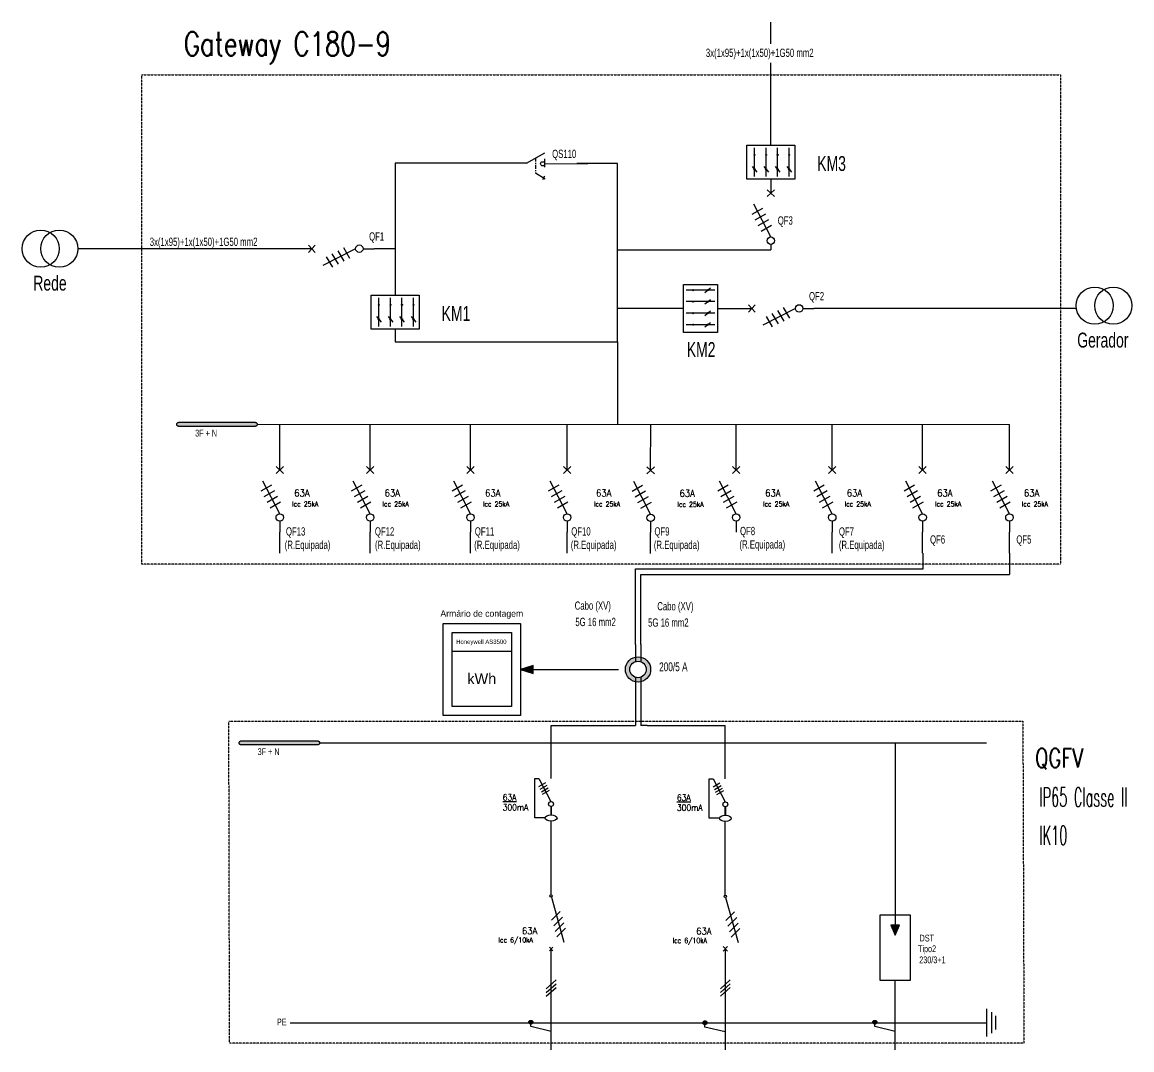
# Model space of a CAD drawing. Header units: millimetres. Extents: x 75320 to 3731865, y 19394 to 539720.
# Drawn here: x 394236 to 482195, y 214489 to 295933 of the extents above; entities that cross this region are included whole.
import ezdxf
from ezdxf.enums import TextEntityAlignment as Align

# ---------------------------------------------------------------- set-up
doc = ezdxf.new("R2010")
doc.units = ezdxf.units.MM
doc.linetypes.add('atContinuous2', pattern=[0])
doc.linetypes.add('RDASHED', pattern=[2.38125, 1.5875, -0.79375])
for name, color, linetype in [('326', 7, 'Continuous'), ('Z_entity', 7, 'Continuous'), ('Z_solid', 96, 'Continuous'), ('Z_text', 7, 'Continuous')]:
    doc.layers.add(name, color=color, linetype=linetype)
doc.styles.add('QTNBCJ+TT111t00', font='', dxfattribs={"height": 0.2})
doc.styles.add('ROMANS', font='ROMANS.shx', dxfattribs={"width": 0.9, "height": 238.125})
doc.styles.get("Standard").update_dxf_attribs({"font": 'bahnschrift.ttf'})
doc.styles.get('QTNBCJ+TT111t00').set_extended_font_data('T T 1 1 1t 0 0')

msp = doc.modelspace()

# ---------------------------------------------------------------- hatches: boundary and pattern name
h = msp.add_hatch(color=256)
h.dxf.hatch_style = 1
h.paths.add_polyline_path([(412882, 264060), (412879, 264085), (412868, 264109), (412853, 264132), (412832, 264152), (412808, 264169), (412781, 264182), (412752, 264191), (412722, 264194), (406635, 264194), (406601, 264191), (406569, 264182), (406539, 264169), (406514, 264152), (406492, 264132), (406476, 264109), (406466, 264085), (406462, 264060), (406466, 264032), (406476, 264006), (406492, 263983), (406514, 263964), (406539, 263948), (406569, 263937), (406601, 263930), (406635, 263927), (412722, 263927), (412752, 263930), (412781, 263937), (412808, 263948), (412832, 263964), (412853, 263983), (412868, 264006), (412879, 264032)])
h = msp.add_hatch(color=256)
h.dxf.hatch_style = 1
h.paths.add_polyline_path([(444055, 244635, 1), (442054, 244635, 1)])
h.paths.add_polyline_path([(442403, 244635, -1), (443706, 244635, -1)], flags=16)
h = msp.add_hatch(color=256)
h.dxf.hatch_style = 1
h.paths.add_polyline_path([(433742, 244635), (434740, 244313), (434740, 244957)])
h = msp.add_hatch(color=256)
h.dxf.hatch_style = 1
h.paths.add_polyline_path([(417833, 238815), (417830, 238840), (417820, 238864), (417804, 238887), (417783, 238907), (417759, 238924), (417732, 238937), (417703, 238946), (417673, 238949), (411586, 238949), (411552, 238946), (411520, 238937), (411491, 238924), (411465, 238907), (411443, 238887), (411427, 238864), (411417, 238840), (411413, 238815), (411417, 238787), (411427, 238761), (411443, 238738), (411465, 238719), (411491, 238703), (411520, 238692), (411552, 238685), (411586, 238682), (417673, 238682), (417703, 238685), (417732, 238692), (417759, 238703), (417783, 238719), (417804, 238738), (417820, 238761), (417830, 238787)])
at = {"layer": 'Z_solid'}
for points in [[(463443, 223575), (463789, 224374), (463083, 224374)], [(434716, 216678), (434713, 216649), (434705, 216621), (434690, 216596), (434671, 216575), (434648, 216557), (434621, 216543), (434590, 216534), (434557, 216531), (434523, 216534), (434492, 216543), (434465, 216557), (434442, 216575), (434423, 216596), (434409, 216621), (434400, 216649), (434397, 216678), (434400, 216707), (434409, 216735), (434423, 216759), (434442, 216781), (434465, 216799), (434492, 216813), (434523, 216821), (434557, 216824), (434590, 216821), (434621, 216813), (434648, 216799), (434671, 216781), (434690, 216759), (434705, 216735), (434713, 216707)], [(448518, 216636), (448515, 216607), (448506, 216579), (448492, 216555), (448473, 216533), (448449, 216515), (448422, 216501), (448391, 216493), (448358, 216489), (448324, 216493), (448293, 216501), (448266, 216515), (448243, 216533), (448224, 216555), (448210, 216579), (448201, 216607), (448198, 216636), (448201, 216665), (448210, 216693), (448224, 216717), (448243, 216739), (448266, 216757), (448293, 216771), (448324, 216780), (448358, 216783), (448391, 216780), (448422, 216771), (448449, 216757), (448473, 216739), (448492, 216717), (448506, 216693), (448515, 216665)], [(461984, 216678), (461981, 216649), (461972, 216621), (461958, 216596), (461939, 216575), (461916, 216557), (461888, 216543), (461858, 216534), (461824, 216531), (461790, 216534), (461760, 216543), (461733, 216557), (461709, 216575), (461690, 216596), (461676, 216621), (461667, 216649), (461664, 216678), (461667, 216707), (461676, 216735), (461690, 216759), (461709, 216781), (461733, 216799), (461760, 216813), (461790, 216821), (461824, 216824), (461858, 216821), (461888, 216813), (461916, 216799), (461939, 216781), (461958, 216759), (461972, 216735), (461981, 216707)]]:
    msp.add_hatch(color=0, dxfattribs=at).paths.add_polyline_path(points)

# ---------------------------------------------------------------- linework, layer by layer
for p, q in [((452291, 283701), (452291, 285985)), ((453204, 283701), (453204, 285985)), ((454118, 283701), (454118, 285985)), ((455031, 283701), (455031, 285985)), ((435658, 284714), (439070, 284743)), ((452108, 284501), (452474, 284044)), ((453022, 284501), (453387, 284044)), ((453935, 284501), (454301, 284044)), ((454849, 284501), (455214, 284044)), ((453869, 282650), (453285, 282112)), ((453869, 282112), (453285, 282650)), ((452114, 280724), (452946, 281207)), ((452347, 280273), (453178, 280756)), ((452580, 279822), (453411, 280305)), ((452813, 279371), (453644, 279854)), ((417196, 277980), (413563, 277982)), ((416927, 278272), (417465, 277688)), ((417465, 278272), (416927, 277688)), ((420206, 277216), (419723, 278047)), ((421254, 277983), (422126, 277983)), ((453580, 278323), (453580, 277887)), ((418853, 276517), (418370, 277349)), ((419304, 276750), (418821, 277582)), ((419755, 276983), (419272, 277814)), ((449144, 274699), (446860, 274699)), ((448344, 274516), (448801, 274882)), ((422511, 271814), (422511, 274098)), ((423425, 271814), (423425, 274098)), ((424339, 271814), (424339, 274098)), ((425252, 271814), (425252, 274098)), ((449144, 273785), (446860, 273785)), ((448344, 273603), (448801, 273968)), ((449144, 272872), (446860, 272872)), ((448344, 272689), (448801, 273055)), ((451799, 273540), (452337, 272956)), ((452337, 273540), (451799, 272956)), ((454176, 272018), (453693, 272849)), ((454627, 272251), (454144, 273082)), ((455078, 272484), (454595, 273315)), ((456125, 273251), (456997, 273251)), ((422329, 272613), (422694, 272156)), ((423242, 272613), (423608, 272156)), ((424156, 272613), (424521, 272156)), ((425069, 272613), (425435, 272156)), ((449144, 271958), (446860, 271958)), ((448344, 271776), (448801, 272141)), ((453724, 271785), (453241, 272616)), ((412879, 264085), (472497, 264051)), ((414648, 260447), (414650, 264084)), ((421813, 260447), (421815, 264080)), ((429774, 260447), (429776, 264075)), ((437437, 260447), (437439, 264071)), ((444055, 260417), (444057, 264067)), ((450842, 260447), (450843, 264063)), ((458447, 260447), (458449, 264059)), ((465612, 260447), (465614, 264055)), ((472490, 260447), (472497, 264051)), ((450842, 260447), (450842, 262636)), ((414940, 260716), (414356, 260177)), ((414940, 260177), (414356, 260716)), ((422105, 260716), (421521, 260177)), ((422105, 260177), (421521, 260716)), ((430066, 260716), (429482, 260177)), ((430066, 260177), (429482, 260716)), ((437146, 260716), (437729, 260177)), ((437146, 260177), (437729, 260716)), ((443763, 260686), (444347, 260147)), ((443763, 260147), (444347, 260686)), ((450550, 260716), (451134, 260177)), ((450550, 260177), (451134, 260716)), ((458739, 260716), (458155, 260177)), ((458739, 260177), (458155, 260716)), ((465904, 260716), (465320, 260177)), ((465904, 260177), (465320, 260716)), ((472781, 260716), (472198, 260177)), ((472781, 260177), (472198, 260716)), ((413185, 258790), (414017, 259273)), ((413418, 258339), (414250, 258822)), ((420350, 258790), (421182, 259273)), ((420583, 258339), (421415, 258822)), ((428311, 258790), (429143, 259273)), ((428544, 258339), (429375, 258822)), ((435968, 258790), (436799, 259273)), ((436201, 258339), (437032, 258822)), ((442585, 258760), (443417, 259243)), ((442818, 258309), (443650, 258792)), ((449372, 258790), (450204, 259273)), ((449605, 258339), (450437, 258822)), ((456984, 258790), (457816, 259273)), ((457217, 258339), (458049, 258822)), ((464149, 258790), (464981, 259273)), ((464382, 258339), (465213, 258822)), ((471027, 258790), (471858, 259273)), ((471259, 258339), (472091, 258822)), ((413651, 257887), (414483, 258371)), ((413884, 257436), (414716, 257919)), ((420816, 257887), (421647, 258371)), ((421049, 257436), (421880, 257919)), ((428777, 257887), (429608, 258371)), ((429010, 257436), (429841, 257919)), ((436434, 257887), (437265, 258371)), ((436666, 257436), (437498, 257919)), ((443051, 257857), (443883, 258341)), ((443284, 257406), (444116, 257889)), ((449838, 257887), (450670, 258371)), ((450071, 257436), (450903, 257919)), ((457450, 257887), (458282, 258371)), ((457683, 257436), (458514, 257919)), ((464615, 257887), (465446, 258371)), ((464848, 257436), (465679, 257919)), ((471492, 257887), (472324, 258371)), ((471725, 257436), (472557, 257919)), ((414652, 256389), (414652, 255517)), ((421816, 256389), (421816, 255517)), ((429777, 256389), (429777, 255517)), ((437434, 256389), (437434, 255517)), ((444052, 256359), (444052, 255487)), ((450839, 256389), (450839, 255517)), ((458450, 256389), (458450, 255517)), ((465615, 256389), (465615, 255517)), ((472493, 256389), (472493, 255517)), ((434740, 244635), (441518, 244635)), ((417833, 238815), (470671, 238806)), ((436160, 236001), (436160, 238788)), ((449971, 235976), (449971, 238762)), ((463436, 238804), (463436, 233447)), ((435192, 235347), (435739, 235662)), ((435292, 235146), (435839, 235461)), ((435392, 234945), (435939, 235260)), ((435492, 234744), (436039, 235059)), ((449004, 235322), (449551, 235637)), ((449104, 235121), (449651, 235436)), ((449203, 234919), (449750, 235234)), ((449303, 234718), (449850, 235033)), ((436168, 233771), (436168, 233101)), ((449979, 233746), (449979, 233076)), ((463436, 233447), (463436, 225186))]:
    msp.add_line(p, q)
at = {"color": 0, "linetype": 'ByBlock'}
for p, q in [((436160, 236001), (436160, 238788)), ((436160, 233101), (436160, 233771)), ((449971, 233076), (449971, 233746)), ((436159, 226780), (436160, 232620)), ((449971, 226755), (449971, 232595)), ((436185, 226590), (437179, 223011)), ((449997, 226564), (450991, 222985)), ((436892, 225460), (436202, 224770)), ((450703, 225435), (450014, 224745)), ((437062, 225011), (436373, 224322)), ((437178, 224564), (436488, 223874)), ((450874, 224986), (450184, 224296)), ((450989, 224538), (450300, 223849)), ((437307, 224140), (436617, 223450)), ((451118, 224114), (450429, 223425)), ((436313, 222344), (436024, 222634)), ((436024, 222344), (436313, 222634)), ((450152, 222314), (449801, 222664)), ((449801, 222314), (450152, 222664)), ((436169, 214489), (436169, 222489)), ((449976, 214489), (449976, 222489)), ((463436, 214489), (463436, 219988))]:
    msp.add_line(p, q, dxfattribs=at)
for points in [[(453580, 294212), (453580, 294324), (453580, 295933)], [(453580, 291768), (453580, 292699), (453580, 292712)], [(453580, 291116), (453580, 291768)], [(453580, 286181), (453580, 291116)], [(423801, 284773), (423801, 274293)], [(434201, 284773), (423801, 284773)], [(441427, 284739), (441427, 284739), (438198, 284739)], [(441427, 270604), (441427, 284739)], [(453580, 283488), (453580, 282378)], [(453580, 278911), (452244, 281502)], [(413563, 277982), (398644, 277982)], [(420666, 277983), (418075, 276647)], [(423801, 277983), (422126, 277983)], [(441427, 277887), (453580, 277887), (453580, 277887), (453580, 277887)], [(446664, 273248), (441427, 273248)], [(449357, 273248), (452068, 273248)], [(455537, 273251), (452946, 271915)], [(477803, 273251), (456997, 273251)], [(423801, 271601), (423801, 270604), (441427, 270604), (441423, 264069)], [(414652, 256977), (413315, 259568)], [(421816, 256977), (420480, 259568)], [(429777, 256977), (428441, 259568)], [(437434, 256977), (436098, 259568)], [(444052, 256947), (442715, 259538)], [(450839, 256977), (449502, 259568)], [(458450, 256977), (457114, 259568)], [(465615, 256977), (464279, 259568)], [(472493, 256977), (471156, 259568)], [(414652, 253842), (414652, 255517)], [(421816, 253842), (421816, 255517)], [(429777, 253842), (429777, 255517)], [(437434, 253857), (437434, 255517)], [(444052, 253812), (444052, 255487)], [(458450, 253842), (458450, 255517)], [(465615, 253857), (465615, 255517)], [(472493, 253857), (472493, 255517)], [(442866, 252167), (442866, 252599), (465646, 252599), (465646, 253857)], [(472493, 253857), (472502, 252167)], [(442866, 246625), (442866, 252167)], [(443266, 246625), (443266, 252167)], [(443266, 252167), (472502, 252167)], [(442866, 246625), (442866, 245259)], [(443266, 246625), (443266, 245252)], [(442866, 244012), (442866, 240196)], [(443266, 244019), (443266, 240196)], [(436160, 238812), (436160, 240196)], [(436166, 240196), (442366, 240196)], [(442366, 240196), (442866, 240196)], [(443766, 240196), (443266, 240196)], [(443766, 240196), (449971, 240196)], [(449971, 238762), (449971, 240196)], [(435694, 232862), (434872, 232862), (434872, 236001), (435203, 236001), (436140, 234160)], [(449505, 232836), (448684, 232836), (448684, 235976), (449015, 235976), (449951, 234135)]]:
    msp.add_lwpolyline(points)
at = {"linetype": 'RDASHED'}
for points in [[(403718, 291768), (476531, 291768), (476531, 252984), (403718, 252984)], [(410619, 240535), (473559, 240535), (473644, 215005), (410674, 215005)]]:
    msp.add_lwpolyline(points, close=True, dxfattribs=at)
for points in [[(451673, 286181), (455487, 286180), (455487, 283487), (451673, 283488)], [(446664, 271341), (446664, 275155), (449357, 275155), (449356, 271341)], [(421894, 274294), (425708, 274293), (425708, 271600), (421894, 271601)], [(427597, 248283), (433742, 248283), (433742, 240988), (427597, 240988)], [(428320, 247560), (433019, 247560), (433019, 241710), (428320, 241710)], [(428320, 246088), (433019, 246088), (433019, 241710), (428320, 241710)], [(434740, 244313), (434740, 244957), (433742, 244635)], [(462241, 225186), (464631, 225186), (464631, 219988), (462241, 219988)]]:
    msp.add_lwpolyline(points, close=True)
for centre, radius in [((452291, 285414), 45.7), ((453204, 285414), 45.7), ((454118, 285414), 45.7), ((455031, 285414), 45.7), ((452291, 284272), 45.7), ((453204, 284272), 45.7), ((454118, 284272), 45.7), ((455031, 284272), 45.7), ((395706, 277982), 1469), ((397175, 277982), 1469), ((453580, 278617), 294), ((420960, 277983), 294), ((447431, 274699), 45.7), ((448573, 274699), 45.7), ((479257, 273467), 1469), ((480726, 273467), 1469), ((422511, 273527), 45.7), ((423425, 273527), 45.7), ((424339, 273527), 45.7), ((425252, 273527), 45.7), ((447431, 273785), 45.7), ((448573, 273785), 45.7), ((447431, 272872), 45.7), ((448573, 272872), 45.7), ((455831, 273251), 294), ((422511, 272385), 45.7), ((423425, 272385), 45.7), ((424339, 272385), 45.7), ((425252, 272385), 45.7), ((447431, 271958), 45.7), ((448573, 271958), 45.7), ((414652, 256683), 294), ((421816, 256683), 294), ((429777, 256683), 294), ((437434, 256683), 294), ((444052, 256653), 294), ((450839, 256683), 294), ((458450, 256683), 294), ((465615, 256683), 294), ((472493, 256683), 294), ((443054, 244635), 1001), ((443054, 244635), 652), ((436160, 233966), 195), ((449971, 233941), 195)]:
    msp.add_circle(centre, radius)
at = {"color": 0, "linetype": 'ByBlock'}
for centre in [(436161, 226683), (449973, 226658)]:
    msp.add_circle(centre, 96.6, dxfattribs=at)
for centre in [(436165, 232860), (449976, 232835)]:
    msp.add_ellipse(centre, major_axis=(471, 0), ratio=0.510093)
at = {"layer": 'Z_entity', "color": 0}
for points in [[(434201, 284773), (435666, 285572)], [(434934, 285172), (434934, 284893)], [(435666, 284453), (435666, 285092)], [(434934, 284799), (434934, 284693)], [(434934, 284600), (434934, 284307)], [(434934, 284213), (434934, 284120)], [(434934, 284027), (434934, 283974)], [(435693, 283494), (434934, 283974)], [(435640, 283721), (435493, 283441)], [(412722, 264194), (406635, 264194)], [(406635, 263927), (412722, 263927)], [(417673, 238949), (411586, 238949)], [(411586, 238682), (417673, 238682)], [(463436, 225186), (463436, 224374)], [(435782, 219315), (436555, 220035)], [(449590, 219315), (450363, 220035)], [(435782, 219022), (436555, 219728)], [(435782, 218729), (436555, 219435)], [(449590, 219022), (450363, 219728)], [(449590, 218729), (450363, 219435)], [(470671, 217729), (470671, 215545)], [(471076, 217463), (471076, 215811)], [(415468, 216634), (470671, 216637)], [(434557, 216332), (434557, 216678)], [(448358, 216290), (448358, 216636)], [(461824, 216332), (461824, 216678)], [(471396, 217170), (471396, 216104)], [(436169, 215945), (434557, 216332)], [(449970, 215904), (448358, 216290)], [(463436, 215945), (461824, 216332)]]:
    msp.add_lwpolyline(points, dxfattribs=at)
at = {"layer": 'Z_entity', "color": 7}
for points in [[(412882, 264060), (412879, 264085), (412868, 264109), (412853, 264132), (412832, 264152), (412808, 264169), (412781, 264182), (412752, 264191), (412722, 264194), (406635, 264194), (406601, 264191), (406569, 264182), (406539, 264169), (406514, 264152), (406492, 264132), (406476, 264109), (406466, 264085), (406462, 264060), (406462, 264060), (406466, 264032), (406476, 264006), (406492, 263983), (406514, 263964), (406539, 263948), (406569, 263937), (406601, 263930), (406635, 263927), (412722, 263927), (412752, 263930), (412781, 263937), (412808, 263948), (412832, 263964), (412853, 263983), (412868, 264006), (412879, 264032), (412882, 264060), (412882, 264060)], [(417833, 238815), (417830, 238840), (417820, 238864), (417804, 238887), (417783, 238907), (417759, 238924), (417732, 238937), (417703, 238946), (417673, 238949), (411586, 238949), (411552, 238946), (411520, 238937), (411491, 238924), (411465, 238907), (411443, 238887), (411427, 238864), (411417, 238840), (411413, 238815), (411413, 238815), (411417, 238787), (411427, 238761), (411443, 238738), (411465, 238719), (411491, 238703), (411520, 238692), (411552, 238685), (411586, 238682), (417673, 238682), (417703, 238685), (417732, 238692), (417759, 238703), (417783, 238719), (417804, 238738), (417820, 238761), (417830, 238787), (417833, 238815), (417833, 238815)], [(463443, 223575), (463789, 224374), (463083, 224374), (463443, 223575)], [(434716, 216678), (434713, 216649), (434705, 216621), (434690, 216596), (434671, 216575), (434648, 216557), (434621, 216543), (434590, 216534), (434557, 216531), (434523, 216534), (434492, 216543), (434465, 216557), (434442, 216575), (434423, 216596), (434409, 216621), (434400, 216649), (434397, 216678), (434400, 216707), (434409, 216735), (434423, 216759), (434442, 216781), (434465, 216799), (434492, 216813), (434523, 216821), (434557, 216824), (434590, 216821), (434621, 216813), (434648, 216799), (434671, 216781), (434690, 216759), (434705, 216735), (434713, 216707), (434716, 216678), (434716, 216678)], [(448518, 216636), (448515, 216607), (448506, 216579), (448492, 216555), (448473, 216533), (448449, 216515), (448422, 216501), (448391, 216493), (448358, 216489), (448324, 216493), (448293, 216501), (448266, 216515), (448243, 216533), (448224, 216555), (448210, 216579), (448201, 216607), (448198, 216636), (448201, 216665), (448210, 216693), (448224, 216717), (448243, 216739), (448266, 216757), (448293, 216771), (448324, 216780), (448358, 216783), (448391, 216780), (448422, 216771), (448449, 216757), (448473, 216739), (448492, 216717), (448506, 216693), (448515, 216665), (448518, 216636), (448518, 216636)], [(461984, 216678), (461981, 216649), (461972, 216621), (461958, 216596), (461939, 216575), (461916, 216557), (461888, 216543), (461858, 216534), (461824, 216531), (461790, 216534), (461760, 216543), (461733, 216557), (461709, 216575), (461690, 216596), (461676, 216621), (461667, 216649), (461664, 216678), (461667, 216707), (461676, 216735), (461690, 216759), (461709, 216781), (461733, 216799), (461760, 216813), (461790, 216821), (461824, 216824), (461858, 216821), (461888, 216813), (461916, 216799), (461939, 216781), (461958, 216759), (461972, 216735), (461981, 216707), (461984, 216678), (461984, 216678)]]:
    msp.add_lwpolyline(points, dxfattribs=at)
at = {"layer": 'Z_entity', "color": 0, "linetype": 'atContinuous2'}
msp.add_circle((435493, 284712), 166, dxfattribs=at)

# ---------------------------------------------------------------- texts
at = {"lineweight": -3, "style": 'ROMANS'}
for s, height, width, p in [('Gateway C180-9', 1890.83, 0.75, (407055, 293275)), ('QGFV', 1500, 0.75, (474529, 236865)), ('IP65 Classe II', 1500, 0.5, (474866, 233765)), ('IK10', 1500, 0.5, (474866, 230745))]:
    msp.add_text(s, height=height, dxfattribs=dict(at, width=width)).set_placement(p)
at = {"width": 7000.41, "attachment_point": 5}
for s, insert, char_height in [('\\pxqc;Armário de contagem', (430669, 248988), 513.54), ('\\pxqc;kWh', (430669, 243899), 855.9)]:
    msp.add_mtext(s, dxfattribs=dict(at, insert=insert, char_height=char_height))
at = {"insert": (430632, 246778), "char_height": 342.36, "attachment_point": 5}
msp.add_mtext_dynamic_manual_height_columns('\\pxqc;Honeywell AS3500', width=4700.99, gutter_width=713, heights=[0], dxfattribs=at)
at = {"layer": '326', "linetype": 'Continuous', "style": 'ROMANS', "width": 0.9}
for p in [(416412, 258350), (423577, 258350), (431538, 258350), (440334, 258350), (446952, 258320), (453739, 258350), (460211, 258350), (467376, 258350), (474253, 258350), (434462, 223645), (448274, 223620)]:
    msp.add_text('63A', height=543.5, dxfattribs=at).set_placement(p, align=Align.CENTER)
for s, p in [('Icc 25kA', (415633, 257744)), ('Icc 25kA', (422798, 257744)), ('Icc 25kA', (430759, 257744)), ('Icc 25kA', (439556, 257744)), ('Icc 25kA', (446174, 257714)), ('Icc 25kA', (452960, 257744)), ('Icc 25kA', (459432, 257744)), ('Icc 25kA', (466597, 257744)), ('Icc 25kA', (473475, 257744)), ('Icc 6/10kA', (431994, 223195)), ('Icc 6/10kA', (445795, 223153))]:
    msp.add_text(s, height=400, dxfattribs=at).set_placement(p, align=Align.MIDDLE_LEFT)
for s, p in [('%%U63A', (432325, 234253)), ('%%U63A', (446137, 234228)), ('300mA', (432325, 233463)), ('300mA', (446137, 233438))]:
    msp.add_text(s, height=487.9, dxfattribs=at).set_placement(p)
at = {"layer": 'Z_text', "color": 0, "style": 'QTNBCJ+TT111t00', "width": 0.7}
for s, height, rotation, p in [('3x(1x95)+1x(1x50)+1G50 mm2', 656.25, 359.99945, (448433, 293181)), ('QS110', 656.2, 359.99945, (436245, 285171)), ('KM3', 1181.9, 359.99945, (457260, 284143)), ('QF3', 656.2, 359.99945, (454131, 279889)), ('3x(1x95)+1x(1x50)+1G50 mm2', 656.25, 359.99945, (404348, 278201)), ('QF1', 656.2, 359.99945, (421737, 278624)), ('Rede', 1181.9, 359.99945, (395116, 274662)), ('QF2', 656.2, 359.99945, (456608, 273892)), ('KM1', 1181.9, 359.99945, (427481, 272255)), ('Gerador', 1181.9, 359.99945, (477870, 270146)), ('KM2', 1181.9, 359.99945, (446918, 269396)), ('3F + N', 536.3, 0.00055, (407950, 263096)), ('QF13', 656.2, 359.99945, (415145, 255248)), ('QF12', 656.2, 359.99945, (422196, 255248)), ('QF11', 656.2, 359.99945, (430117, 255248)), ('QF10', 656.2, 359.99945, (437762, 255248)), ('QF9', 656.2, 359.99945, (444354, 255248)), ('QF8', 656.2, 359.99945, (451141, 255278)), ('QF7', 656.2, 359.99945, (458978, 255238)), ('QF6', 656.2, 359.99945, (466203, 254608)), ('QF5', 656.2, 359.99945, (473044, 254608)), ('(R.Equipada)', 656.25, 359.99945, (415047, 254185)), ('(R.Equipada)', 656.25, 359.99945, (422203, 254185)), ('(R.Equipada)', 656.25, 359.99945, (430070, 254185)), ('(R.Equipada)', 656.25, 359.99945, (437725, 254185)), ('(R.Equipada)', 656.25, 359.99945, (444310, 254185)), ('(R.Equipada)', 656.25, 359.99945, (451097, 254215)), ('(R.Equipada)', 656.25, 359.99945, (458978, 254185)), ('Cabo (XV)', 656.2, 0.00055, (438034, 249367)), ('Cabo (XV)', 656.2, 359.99945, (444580, 249319)), ('5G 16 mm2', 656.2, 0.00055, (438085, 248070)), ('5G 16 mm2', 656.2, 359.99945, (443851, 248022)), ('200/5 A', 699.9, 359.99945, (444724, 244495)), ('3F + N', 536.3, 0.00055, (412901, 237851)), ('DST', 536.3, 0.00055, (465371, 223075)), ('Tipo2', 536.3, 0.00055, (465247, 222230)), ('230/3+1', 536.3, 0.00055, (465346, 221350)), ('PE', 536.3, 0.00055, (414432, 216427))]:
    msp.add_text(s, height=height, rotation=rotation, dxfattribs=at).set_placement(p)

doc.saveas('drawing.dxf')
